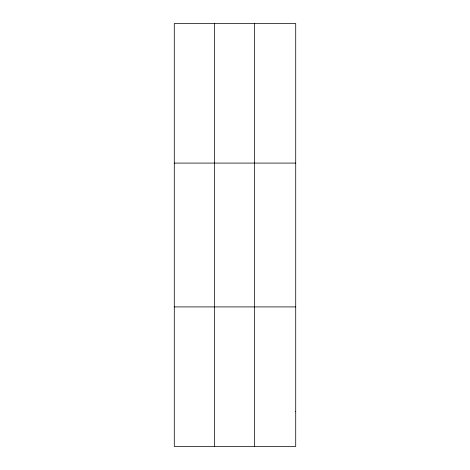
<?xml version="1.0" encoding="UTF-8"?>
<svg xmlns="http://www.w3.org/2000/svg" width="470" height="470" viewBox="0 0 470 470"><rect width="100%" height="100%" fill="white"/><g stroke="black" fill="none" stroke-linecap="round" stroke-linejoin="round"><path stroke-width="0.7" d="M214.355 23.5L214.355 446.5M254.429 23.5L254.429 446.5M174.282 163.09L295.718 163.09M174.282 306.91L295.718 306.91M295.718 411.603L295.718 446.5L174.282 446.5L174.282 23.5L295.718 23.5L295.718 411.603"/></g></svg>
